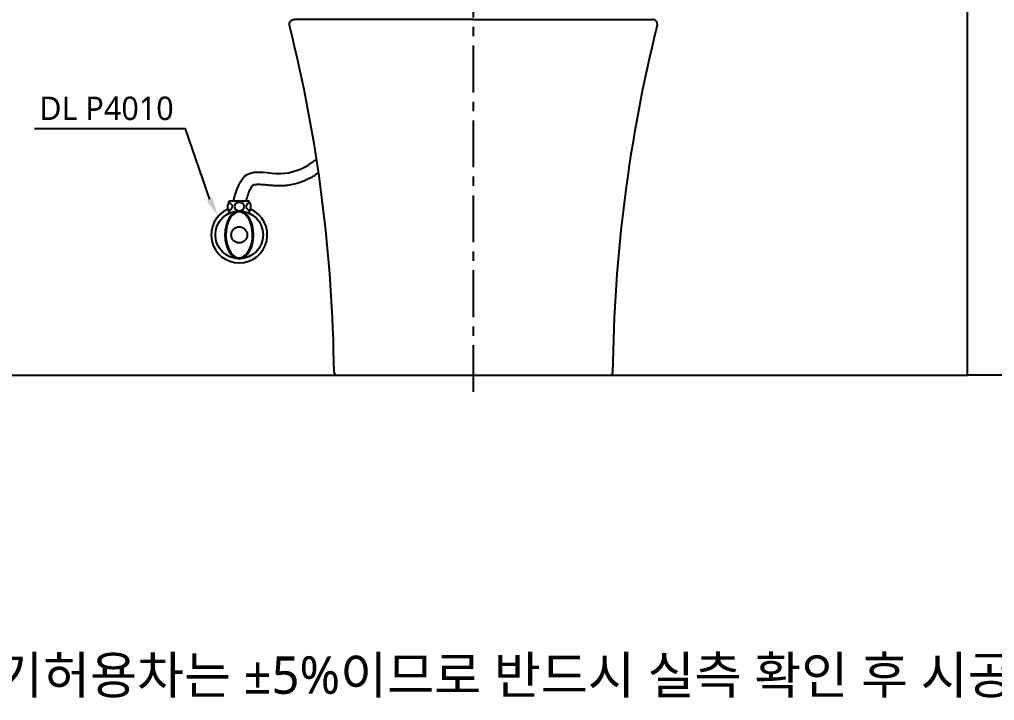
# Model space of a CAD drawing. Extents: x 8541 to 14664, y -60 to 2468.
# Drawn here: x 9593 to 10634, y -60 to 667 of the extents above; entities that cross this region are included whole.
import ezdxf

# ---------------------------------------------------------------- set-up
doc = ezdxf.new("R2010")
doc.units = 0
doc.header["$LTSCALE"] = 20
doc.header["$MEASUREMENT"] = 0
doc.linetypes.add('CENTER', pattern=[2, 1.25, -0.25, 0.25, -0.25])
doc.layers.get('0').update_dxf_attribs({"linetype": 'CONTINUOUS'})
for name, color, linetype in [('2', 2, 'CONTINUOUS'), ('3', 3, 'CONTINUOUS'), ('4', 4, 'CONTINUOUS'), ('6', 6, 'CONTINUOUS'), ('66', 7, 'CONTINUOUS'), ('CENTER', 2, 'CENTER')]:
    doc.layers.add(name, color=color, linetype=linetype)
doc.styles.add('GHS', font='romans', dxfattribs={"bigfont": 'ghs'})
doc.styles.add('ROMANS', font='NanumGothic.ttf', dxfattribs={"height": 10.144927})

msp = doc.modelspace()

# ---------------------------------------------------------------- linework, layer by layer
at = {"color": 7}
msp.add_line((9932.3, 287.4), (10223.7, 287.4), dxfattribs=at)
for centre, radius, start, end in [((8333.4, 274.1), 1595.9, 0.584, 14.0382), ((11822.5, 274.1), 1595.9, 165.9618, 179.416), ((9932.3, 290.4), 3, 180.584, 270), ((10223.7, 290.4), 3, 270, 359.416)]:
    msp.add_arc(centre, radius, start, end, dxfattribs=at)
msp.add_open_spline([(9881.7, 661.2), (9881.6, 661.5), (9881.5, 662.2), (9881.6, 663.3), (9882, 664.5), (9882.6, 665.5), (9883.5, 666.3), (9884.5, 667), (9885.5, 667.3), (9886.2, 667.4), (9886.6, 667.4)], degree=3, knots=[0, 0, 0, 0, 0.114974, 0.238051, 0.367333, 0.500001, 0.632668, 0.76195, 0.885027, 1, 1, 1, 1], dxfattribs=at)
at = {"color": 4}
msp.add_spline([(9821.7, 473.4), (9836.5, 502), (9872.5, 503), (9901.5, 512), (9910.5, 518)], degree=3, dxfattribs=at)
msp.add_open_spline([(9835.2, 473.4), (9835.5, 474.3), (9835.7, 475.3), (9836.7, 478.2), (9837.3, 480.2), (9838.6, 483.7), (9839.2, 485.2), (9840.4, 487.4), (9840.8, 488.2), (9841.6, 489.4), (9842, 489.9), (9842.5, 490.4), (9842.7, 490.5), (9842.9, 490.7), (9842.9, 490.7), (9843, 490.7), (9843, 490.8), (9843.1, 490.8), (9843.2, 490.8), (9843.6, 491), (9843.9, 491.1), (9844.8, 491.2), (9845.4, 491.3), (9846.8, 491.4), (9847.6, 491.5), (9849.4, 491.5), (9850.3, 491.4), (9853.1, 491.3), (9855, 491.1), (9859, 490.7), (9861.1, 490.5), (9865.6, 490.2), (9868, 490), (9871.2, 490), (9871.9, 490), (9873.9, 490), (9875.1, 490.1), (9877.5, 490.3), (9878.7, 490.4), (9882.3, 490.9), (9884.6, 491.3), (9891, 492.9), (9894.9, 494.2), (9900.3, 496.6), (9902, 497.4), (9904.8, 498.9), (9905.9, 499.5), (9907.9, 500.6), (9908.7, 501.2), (9910.3, 502.2), (9911.1, 502.7), (9912.2, 503.4), (9912.5, 503.6), (9912.8, 503.8)], degree=3, knots=[3.272003, 3.272003, 3.272003, 3.272003, 5.912553, 5.912553, 11.997888, 11.997888, 18.083224, 18.083224, 22.559726, 22.559726, 27.036228, 27.036228, 30.330999, 30.330999, 32.157864, 32.157864, 33.747579, 33.747579, 35.337295, 35.337295, 38.850695, 38.850695, 42.364094, 42.364094, 45.877494, 45.877494, 49.390893, 49.390893, 55.084002, 55.084002, 60.777111, 60.777111, 66.470219, 66.470219, 68.152068, 68.152068, 70.932678, 70.932678, 73.713288, 73.713288, 79.274508, 79.274508, 89.408067, 89.408067, 94.188935, 94.188935, 97.419105, 97.419105, 99.930132, 99.930132, 102.441159, 102.441159, 103.418808, 103.418808, 103.418808, 103.418808], dxfattribs=at)
at = {"layer": '3', "color": 7}
msp.add_lwpolyline([(8678, 2212.4), (8678, 2467.8), (11313.1, 2467.8), (11313.1, 287.4), (10605.5, 287.4)], dxfattribs=at)
at = {"layer": '3', "extrusion": (0, 0, -1)}
msp.add_lwpolyline([(-9796.5, 475.1), (-9770.7, 550.8), (-9609.5, 550.8)], dxfattribs=at)
msp.add_solid([(-9793.5, 473.6), (-9805.4, 457.2), (-9799.5, 476.5)], dxfattribs=at)
at = {"layer": '4'}
for p, q in [((9838.5, 473.4), (9817.5, 473.4)), ((9817.5, 460.6), (9817.5, 461.4)), ((9817.5, 461.4), (9819.4, 461.4)), ((9818.8, 461.1), (9818.8, 461.4)), ((9836.6, 461.4), (9838.5, 461.4)), ((9837.2, 461.1), (9837.2, 461.4)), ((9838.5, 460.6), (9838.5, 461.4))]:
    msp.add_line(p, q, dxfattribs=at)
for radius in [25.5, 8.62]:
    msp.add_circle((9828, 437.4), radius, dxfattribs=at)
for centre, radius, start, end in [((9825.5, 467.4), 10, 143.1301, 216.8699), ((9830.5, 467.4), 10, 323.1301, 36.8699), ((9828, 437.4), 30, 113.9173, 66.0827)]:
    msp.add_arc(centre, radius, start, end, dxfattribs=at)
at = {"layer": '4', "extrusion": (0, 0, -1)}
for centre, start_param, end_param in [((9815.3, 467.6), 1.824119, 4.49897), ((9840.8, 467.6), 4.942097, 7.58465)]:
    msp.add_ellipse(centre, major_axis=(-5.23, 0), ratio=0.866391, start_param=start_param, end_param=end_param, dxfattribs=at)
for centre, major_axis, ratio in [((9828, 467.6), (-5.23, 0), 0.866391), ((9828, 437.4), (0, 25.5), 0.596529)]:
    msp.add_ellipse(centre, major_axis=major_axis, ratio=ratio, dxfattribs=at)
at = {"layer": '4'}
msp.add_open_spline([(9828, 461.9), (9830.1, 461.9), (9832.2, 461.1), (9836.1, 457.8), (9837.8, 455.4), (9840.6, 449.4), (9841.5, 445.8), (9842.4, 438.3), (9842.3, 434.3), (9841, 427), (9839.9, 423.6), (9836.9, 418), (9835, 415.8), (9831, 413.2), (9828.9, 412.7), (9824.8, 413.3), (9822.7, 414.4), (9818.9, 418.2), (9817.3, 420.9), (9814.9, 427.3), (9814.1, 431.1), (9813.6, 438.7), (9813.9, 442.6), (9815.5, 449.7), (9816.8, 453), (9820.1, 458.1), (9822.1, 459.9), (9825.4, 461.6), (9826.7, 461.9), (9828, 461.9)], degree=3, knots=[0, 0, 0, 0, 0.46111, 0.46111, 0.922219, 0.922219, 1.383329, 1.383329, 1.844439, 1.844439, 2.305549, 2.305549, 2.766658, 2.766658, 3.227768, 3.227768, 3.688878, 3.688878, 4.149988, 4.149988, 4.611097, 4.611097, 5.072207, 5.072207, 5.533317, 5.533317, 5.994427, 5.994427, 6.283185, 6.283185, 6.283185, 6.283185], dxfattribs=at)
at = {"layer": '6', "color": 6}
msp.add_lwpolyline([(9915.5, 2212.4), (8678, 2212.4), (8678, 287.4), (10605.5, 287.4), (10605.5, 1287.4)], dxfattribs=at)
at = {"layer": '66', "color": 7, "linetype": 'Continuous'}
for points, degree, knots in [([(10078, 667.4), (10049.3, 667.4), (10022.7, 667.4), (10006.9, 667.4), (9992, 667.4), (9984.7, 667.4), (9977.7, 667.4), (9966.6, 667.4), (9956.2, 667.4), (9946.2, 667.4), (9937.9, 667.4), (9926, 667.4), (9917.5, 667.4), (9908.1, 667.4), (9901.3, 667.4), (9894.8, 667.4), (9891.1, 667.4), (9890.5, 667.4), (9886.6, 667.4)], 2, [0, 0, 0, 0.1324372, 0.1324372, 0.2207287, 0.2207287, 0.2648745, 0.2648745, 0.3405529, 0.3405529, 0.4162313, 0.4162313, 0.5297489, 0.5297489, 0.6621861, 0.6621861, 0.7946234, 0.7946234, 0.8178923, 0.8178923, 0.8178923]), ([(10078, 667.4), (10106.7, 667.4), (10133.3, 667.4), (10149.1, 667.4), (10164, 667.4), (10171.3, 667.4), (10178.3, 667.4), (10189.4, 667.4), (10199.8, 667.4), (10209.8, 667.4), (10218.1, 667.4), (10230, 667.4), (10238.5, 667.4), (10247.9, 667.4), (10254.7, 667.4), (10261.2, 667.4), (10264.9, 667.4), (10265.6, 667.4), (10269.4, 667.4)], 2, [0, 0, 0, 0.1324372, 0.1324372, 0.2207287, 0.2207287, 0.2648745, 0.2648745, 0.3405529, 0.3405529, 0.4162313, 0.4162313, 0.5297489, 0.5297489, 0.6621861, 0.6621861, 0.7946234, 0.7946234, 0.8188389, 0.8188389, 0.8188389]), ([(10274.3, 661.2), (10274.4, 661.5), (10274.5, 662.2), (10274.4, 663.3), (10274, 664.5), (10273.4, 665.5), (10272.5, 666.3), (10271.5, 667), (10270.5, 667.3), (10269.8, 667.4), (10269.4, 667.4)], 3, [0, 0, 0, 0, 0.114974, 0.238051, 0.367333, 0.500001, 0.632668, 0.76195, 0.885027, 1, 1, 1, 1])]:
    msp.add_open_spline(points, degree=degree, knots=knots, dxfattribs=at)
at = {"layer": 'CENTER', "color": 1, "linetype": 'CENTER', "ltscale": 2}
msp.add_line((10078, 269.6), (10078, 805), dxfattribs=at)

# ---------------------------------------------------------------- texts
at = {"layer": '2', "insert": (9614.5, 572.4), "char_height": 25, "attachment_point": 4, "style": 'ROMANS'}
msp.add_mtext('{\\fNanumGothic|b0|i0|c0|p50;D\\fNanumGothic|b0|i0|c129|p50;L P4010}', dxfattribs=at)
at = {"layer": '3', "color": 1, "insert": (8665.1, -12.8), "char_height": 40, "attachment_point": 1, "style": 'GHS'}
msp.add_mtext_dynamic_manual_height_columns('{\\fNanumGothic|b0|i0|c129|p50;※주의: 비데 개폐높이 포함, 설치부위 도기허용차는 ±5%이므로 반드시 실측 확인 후 시공하십시오.}', width=2648.262, gutter_width=13.5, heights=[0], dxfattribs=at)

doc.saveas('drawing.dxf')
